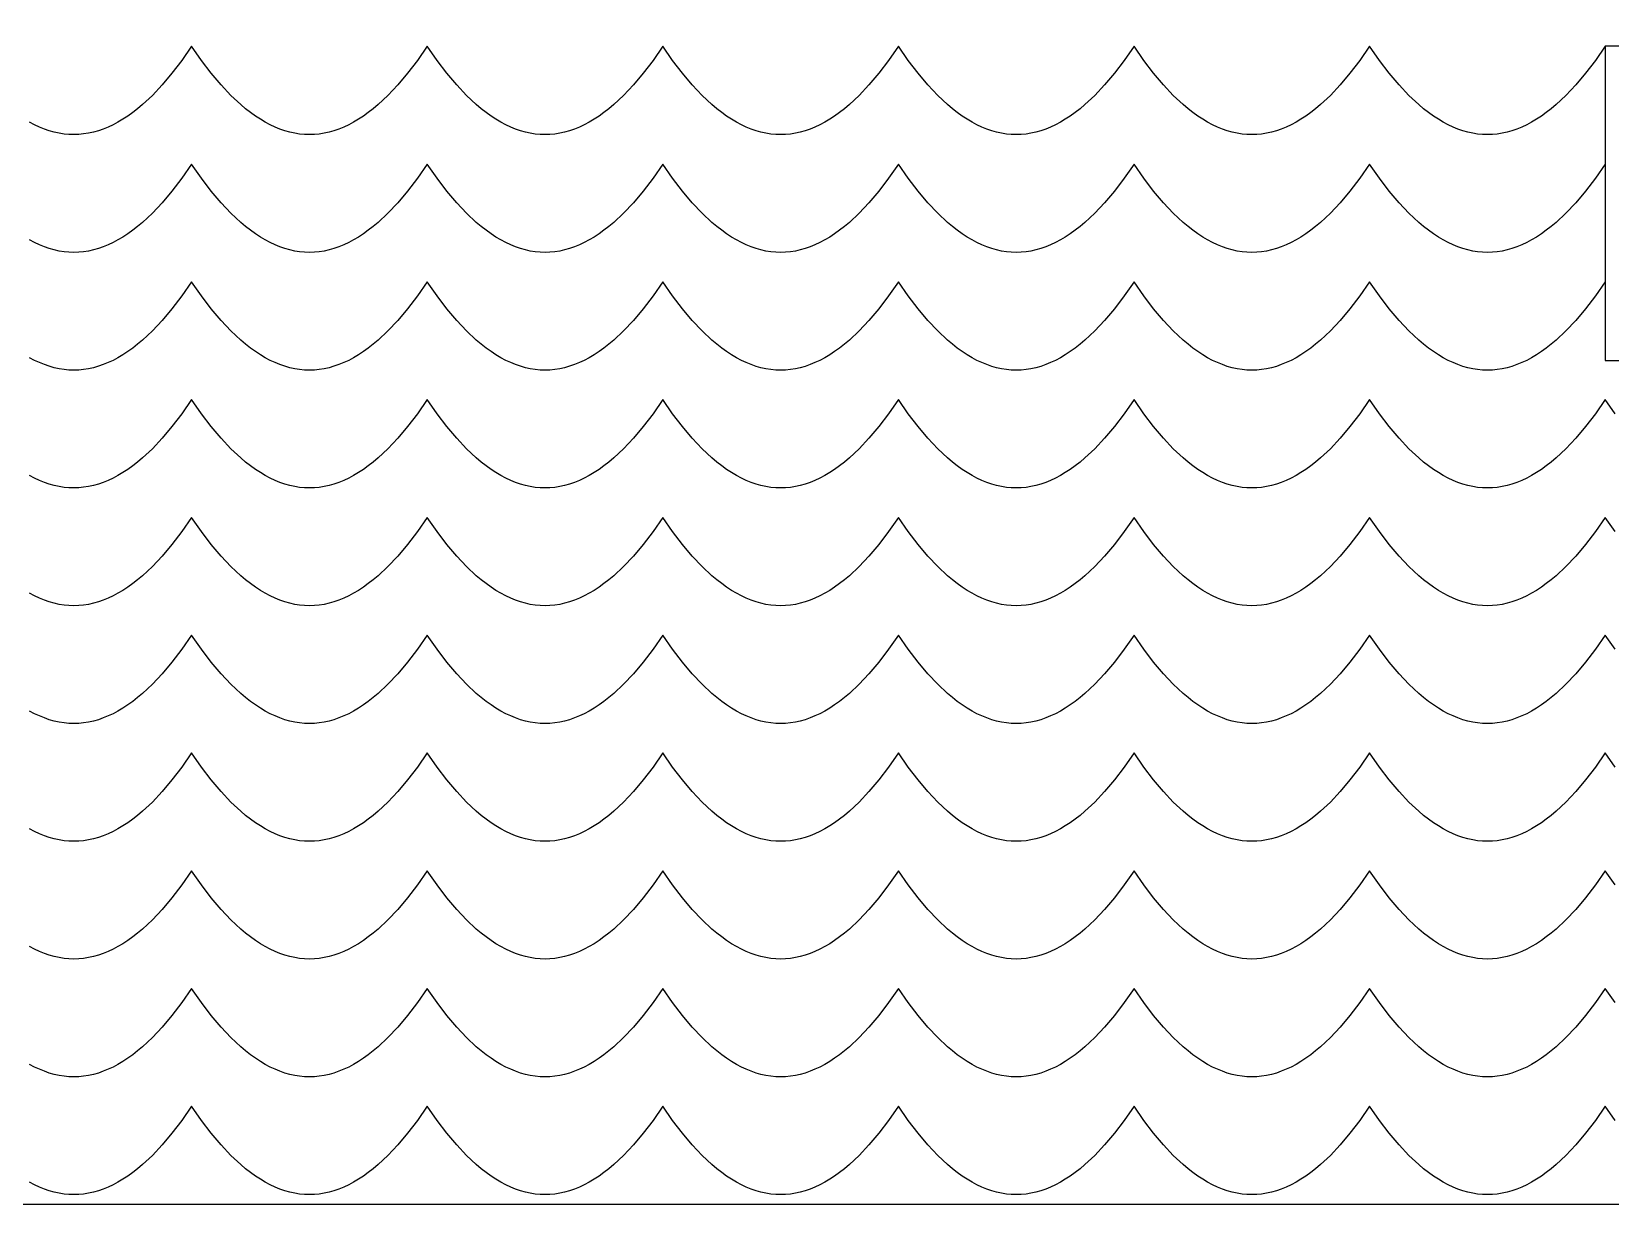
# Model space of a CAD drawing. Extents: x -831 to 1547, y -1426 to -385.
# Drawn here: x 184.7 to 245, y -659.6 to -614.8 of the extents above; entities that cross this region are included whole.
import ezdxf

# ---------------------------------------------------------------- set-up
doc = ezdxf.new("R2010")
doc.units = 0
doc.layers.add('CUT', color=18, linetype='CONTINUOUS')
doc.layers.add('ENGRAVE', color=1, linetype='CONTINUOUS')

msp = doc.modelspace()

# ---------------------------------------------------------------- linework, layer by layer
at = {"layer": 'CUT'}
for points in [[(1.841, -627.348), (-1.158, -627.348), (-1.158, -615.348), (1.842, -615.348), (1.841, -583.098), (253.842, -583.098), (253.842, -659.598), (1.842, -659.598)], [(244.842, -615.348), (244.842, -627.348), (247.842, -627.348), (247.842, -615.348)]]:
    msp.add_lwpolyline(points, close=True, dxfattribs=at)
at = {"layer": 'ENGRAVE'}
for points in [[(244.842, -615.348), (244.467, -615.887), (244.092, -616.379), (243.717, -616.825), (243.342, -617.223), (242.967, -617.575), (242.78, -617.733), (242.592, -617.879), (242.405, -618.014), (242.217, -618.137), (242.03, -618.248), (241.842, -618.348), (241.655, -618.436), (241.467, -618.512), (241.28, -618.577), (241.092, -618.629), (240.905, -618.67), (240.717, -618.7), (240.53, -618.717), (240.342, -618.723), (240.154, -618.717), (239.967, -618.7), (239.78, -618.67), (239.592, -618.629), (239.405, -618.577), (239.217, -618.512), (239.03, -618.436), (238.842, -618.348), (238.655, -618.248), (238.467, -618.137), (238.28, -618.014), (238.092, -617.879), (237.905, -617.733), (237.717, -617.575), (237.342, -617.223), (236.967, -616.825), (236.592, -616.379), (236.217, -615.887), (235.842, -615.348), (235.467, -615.887), (235.092, -616.379), (234.717, -616.825), (234.342, -617.223), (233.967, -617.575), (233.78, -617.733), (233.592, -617.879), (233.405, -618.014), (233.217, -618.137), (233.03, -618.248), (232.842, -618.348), (232.655, -618.436), (232.467, -618.512), (232.28, -618.577), (232.092, -618.629), (231.905, -618.67), (231.717, -618.7), (231.53, -618.717), (231.342, -618.723), (231.155, -618.717), (230.967, -618.7), (230.78, -618.67), (230.592, -618.629), (230.405, -618.577), (230.217, -618.512), (230.03, -618.436), (229.842, -618.348), (229.655, -618.248), (229.467, -618.137), (229.28, -618.014), (229.092, -617.879), (228.905, -617.733), (228.717, -617.575), (228.342, -617.223), (227.967, -616.825), (227.592, -616.379), (227.217, -615.887), (226.842, -615.348), (226.467, -615.887), (226.092, -616.379), (225.717, -616.825), (225.342, -617.223), (224.967, -617.575), (224.78, -617.733), (224.592, -617.879), (224.405, -618.014), (224.217, -618.137), (224.03, -618.248), (223.842, -618.348), (223.655, -618.436), (223.467, -618.512), (223.28, -618.577), (223.092, -618.629), (222.905, -618.67), (222.717, -618.7), (222.53, -618.717), (222.342, -618.723), (222.155, -618.717), (221.967, -618.7), (221.78, -618.67), (221.592, -618.629), (221.405, -618.577), (221.217, -618.512), (221.03, -618.436), (220.842, -618.348), (220.655, -618.248), (220.467, -618.137), (220.28, -618.014), (220.092, -617.879), (219.905, -617.733), (219.717, -617.575), (219.342, -617.223), (218.967, -616.825), (218.592, -616.379), (218.217, -615.887), (217.842, -615.348), (217.467, -615.887), (217.092, -616.379), (216.717, -616.825), (216.342, -617.223), (215.967, -617.575), (215.78, -617.733), (215.592, -617.879), (215.405, -618.014), (215.217, -618.137), (215.03, -618.248), (214.842, -618.348), (214.655, -618.436), (214.467, -618.512), (214.28, -618.577), (214.092, -618.629), (213.905, -618.67), (213.717, -618.7), (213.53, -618.717), (213.342, -618.723), (213.155, -618.717), (212.967, -618.7), (212.78, -618.67), (212.592, -618.629), (212.405, -618.577), (212.217, -618.512), (212.03, -618.436), (211.842, -618.348), (211.655, -618.248), (211.467, -618.137), (211.28, -618.014), (211.092, -617.879), (210.905, -617.733), (210.717, -617.575), (210.342, -617.223), (209.967, -616.825), (209.592, -616.379), (209.217, -615.887), (208.842, -615.348), (208.467, -615.887), (208.092, -616.379), (207.717, -616.825), (207.342, -617.223), (206.967, -617.575), (206.78, -617.733), (206.592, -617.879), (206.405, -618.014), (206.217, -618.137), (206.03, -618.248), (205.842, -618.348), (205.655, -618.436), (205.467, -618.512), (205.28, -618.576), (205.092, -618.629), (204.905, -618.67), (204.717, -618.7), (204.53, -618.717), (204.342, -618.723), (204.155, -618.717), (203.967, -618.7), (203.78, -618.67), (203.592, -618.629), (203.405, -618.576), (203.217, -618.512), (203.03, -618.436), (202.842, -618.348), (202.655, -618.248), (202.467, -618.137), (202.28, -618.014), (202.092, -617.879), (201.905, -617.733), (201.717, -617.575), (201.342, -617.223), (200.967, -616.825), (200.592, -616.379), (200.217, -615.887), (199.842, -615.348), (199.467, -615.887), (199.092, -616.379), (198.717, -616.825), (198.342, -617.223), (197.967, -617.575), (197.78, -617.733), (197.592, -617.879), (197.405, -618.014), (197.217, -618.137), (197.03, -618.248), (196.842, -618.348), (196.655, -618.436), (196.467, -618.512), (196.28, -618.576), (196.092, -618.629), (195.905, -618.67), (195.717, -618.7), (195.53, -618.717), (195.342, -618.723), (195.155, -618.717), (194.967, -618.7), (194.78, -618.67), (194.592, -618.629), (194.405, -618.576), (194.217, -618.512), (194.03, -618.436), (193.842, -618.348), (193.655, -618.248), (193.467, -618.137), (193.28, -618.014), (193.092, -617.879), (192.905, -617.733), (192.717, -617.575), (192.342, -617.223), (191.967, -616.825), (191.592, -616.379), (191.217, -615.887), (190.842, -615.348), (190.467, -615.887), (190.092, -616.379), (189.717, -616.825), (189.342, -617.223), (188.967, -617.575), (188.779, -617.733), (188.592, -617.879), (188.404, -618.014), (188.217, -618.137), (188.029, -618.248), (187.842, -618.348), (187.654, -618.436), (187.467, -618.512), (187.279, -618.576), (187.092, -618.629), (186.904, -618.67), (186.717, -618.699), (186.529, -618.717), (186.342, -618.723), (186.154, -618.717), (185.967, -618.7), (185.779, -618.67), (185.592, -618.629), (185.404, -618.576), (185.217, -618.512), (185.029, -618.436), (184.842, -618.348), (184.654, -618.248)], [(244.842, -619.848), (244.467, -620.387), (244.092, -620.879), (243.717, -621.325), (243.342, -621.723), (242.967, -622.075), (242.78, -622.233), (242.592, -622.379), (242.405, -622.514), (242.217, -622.637), (242.03, -622.748), (241.842, -622.848), (241.655, -622.936), (241.467, -623.012), (241.28, -623.077), (241.092, -623.129), (240.905, -623.17), (240.717, -623.2), (240.53, -623.217), (240.342, -623.223), (240.154, -623.217), (239.967, -623.2), (239.78, -623.17), (239.592, -623.129), (239.405, -623.077), (239.217, -623.012), (239.03, -622.936), (238.842, -622.848), (238.655, -622.748), (238.467, -622.637), (238.28, -622.514), (238.092, -622.379), (237.905, -622.233), (237.717, -622.075), (237.342, -621.723), (236.967, -621.325), (236.592, -620.879), (236.217, -620.387), (235.842, -619.848), (235.467, -620.387), (235.092, -620.879), (234.717, -621.325), (234.342, -621.723), (233.967, -622.075), (233.78, -622.233), (233.592, -622.379), (233.405, -622.514), (233.217, -622.637), (233.03, -622.748), (232.842, -622.848), (232.655, -622.936), (232.467, -623.012), (232.28, -623.077), (232.092, -623.129), (231.905, -623.17), (231.717, -623.2), (231.53, -623.217), (231.342, -623.223), (231.155, -623.217), (230.967, -623.2), (230.78, -623.17), (230.592, -623.129), (230.405, -623.077), (230.217, -623.012), (230.03, -622.936), (229.842, -622.848), (229.655, -622.748), (229.467, -622.637), (229.28, -622.514), (229.092, -622.379), (228.905, -622.233), (228.717, -622.075), (228.342, -621.723), (227.967, -621.325), (227.592, -620.879), (227.217, -620.387), (226.842, -619.848), (226.467, -620.387), (226.092, -620.879), (225.717, -621.325), (225.342, -621.723), (224.967, -622.075), (224.78, -622.233), (224.592, -622.379), (224.405, -622.514), (224.217, -622.637), (224.03, -622.748), (223.842, -622.848), (223.655, -622.936), (223.467, -623.012), (223.28, -623.077), (223.092, -623.129), (222.905, -623.17), (222.717, -623.2), (222.53, -623.217), (222.342, -623.223), (222.155, -623.217), (221.967, -623.2), (221.78, -623.17), (221.592, -623.129), (221.405, -623.077), (221.217, -623.012), (221.03, -622.936), (220.842, -622.848), (220.655, -622.748), (220.467, -622.637), (220.28, -622.514), (220.092, -622.379), (219.905, -622.233), (219.717, -622.075), (219.342, -621.723), (218.967, -621.325), (218.592, -620.879), (218.217, -620.387), (217.842, -619.848), (217.467, -620.387), (217.092, -620.879), (216.717, -621.325), (216.342, -621.723), (215.967, -622.075), (215.78, -622.233), (215.592, -622.379), (215.405, -622.514), (215.217, -622.637), (215.03, -622.748), (214.842, -622.848), (214.655, -622.936), (214.467, -623.012), (214.28, -623.077), (214.092, -623.129), (213.905, -623.17), (213.717, -623.2), (213.53, -623.217), (213.342, -623.223), (213.155, -623.217), (212.967, -623.2), (212.78, -623.17), (212.592, -623.129), (212.405, -623.077), (212.217, -623.012), (212.03, -622.936), (211.842, -622.848), (211.655, -622.748), (211.467, -622.637), (211.28, -622.514), (211.092, -622.379), (210.905, -622.233), (210.717, -622.075), (210.342, -621.723), (209.967, -621.325), (209.592, -620.879), (209.217, -620.387), (208.842, -619.848), (208.467, -620.387), (208.092, -620.879), (207.717, -621.325), (207.342, -621.723), (206.967, -622.075), (206.78, -622.233), (206.592, -622.379), (206.405, -622.514), (206.217, -622.637), (206.03, -622.748), (205.842, -622.848), (205.655, -622.936), (205.467, -623.012), (205.28, -623.076), (205.092, -623.129), (204.905, -623.17), (204.717, -623.2), (204.53, -623.217), (204.342, -623.223), (204.155, -623.217), (203.967, -623.2), (203.78, -623.17), (203.592, -623.129), (203.405, -623.076), (203.217, -623.012), (203.03, -622.936), (202.842, -622.848), (202.655, -622.748), (202.467, -622.637), (202.28, -622.514), (202.092, -622.379), (201.905, -622.233), (201.717, -622.075), (201.342, -621.723), (200.967, -621.325), (200.592, -620.879), (200.217, -620.387), (199.842, -619.848), (199.467, -620.387), (199.092, -620.879), (198.717, -621.325), (198.342, -621.723), (197.967, -622.075), (197.78, -622.233), (197.592, -622.379), (197.405, -622.514), (197.217, -622.637), (197.03, -622.748), (196.842, -622.848), (196.655, -622.936), (196.467, -623.012), (196.28, -623.076), (196.092, -623.129), (195.905, -623.17), (195.717, -623.2), (195.53, -623.217), (195.342, -623.223), (195.155, -623.217), (194.967, -623.2), (194.78, -623.17), (194.592, -623.129), (194.405, -623.076), (194.217, -623.012), (194.03, -622.936), (193.842, -622.848), (193.655, -622.748), (193.467, -622.637), (193.28, -622.514), (193.092, -622.379), (192.905, -622.233), (192.717, -622.075), (192.342, -621.723), (191.967, -621.325), (191.592, -620.879), (191.217, -620.387), (190.842, -619.848), (190.467, -620.387), (190.092, -620.879), (189.717, -621.325), (189.342, -621.723), (188.967, -622.075), (188.779, -622.233), (188.592, -622.379), (188.404, -622.514), (188.217, -622.637), (188.029, -622.748), (187.842, -622.848), (187.654, -622.936), (187.467, -623.012), (187.279, -623.076), (187.092, -623.129), (186.904, -623.17), (186.717, -623.199), (186.529, -623.217), (186.342, -623.223), (186.154, -623.217), (185.967, -623.2), (185.779, -623.17), (185.592, -623.129), (185.404, -623.076), (185.217, -623.012), (185.029, -622.936), (184.842, -622.848), (184.654, -622.748)], [(244.842, -624.348), (244.467, -624.887), (244.092, -625.379), (243.717, -625.825), (243.342, -626.223), (242.967, -626.575), (242.78, -626.733), (242.592, -626.879), (242.405, -627.014), (242.217, -627.137), (242.03, -627.248), (241.842, -627.348), (241.655, -627.436), (241.467, -627.512), (241.28, -627.577), (241.092, -627.629), (240.905, -627.67), (240.717, -627.7), (240.53, -627.717), (240.342, -627.723), (240.154, -627.717), (239.967, -627.7), (239.78, -627.67), (239.592, -627.629), (239.405, -627.577), (239.217, -627.512), (239.03, -627.436), (238.842, -627.348), (238.655, -627.248), (238.467, -627.137), (238.28, -627.014), (238.092, -626.879), (237.905, -626.733), (237.717, -626.575), (237.342, -626.223), (236.967, -625.825), (236.592, -625.379), (236.217, -624.887), (235.842, -624.348), (235.467, -624.887), (235.092, -625.379), (234.717, -625.825), (234.342, -626.223), (233.967, -626.575), (233.78, -626.733), (233.592, -626.879), (233.405, -627.014), (233.217, -627.137), (233.03, -627.248), (232.842, -627.348), (232.655, -627.436), (232.467, -627.512), (232.28, -627.577), (232.092, -627.629), (231.905, -627.67), (231.717, -627.7), (231.53, -627.717), (231.342, -627.723), (231.155, -627.717), (230.967, -627.7), (230.78, -627.67), (230.592, -627.629), (230.405, -627.577), (230.217, -627.512), (230.03, -627.436), (229.842, -627.348), (229.655, -627.248), (229.467, -627.137), (229.28, -627.014), (229.092, -626.879), (228.905, -626.733), (228.717, -626.575), (228.342, -626.223), (227.967, -625.825), (227.592, -625.379), (227.217, -624.887), (226.842, -624.348), (226.467, -624.887), (226.092, -625.379), (225.717, -625.825), (225.342, -626.223), (224.967, -626.575), (224.78, -626.733), (224.592, -626.879), (224.405, -627.014), (224.217, -627.137), (224.03, -627.248), (223.842, -627.348), (223.655, -627.436), (223.467, -627.512), (223.28, -627.577), (223.092, -627.629), (222.905, -627.67), (222.717, -627.7), (222.53, -627.717), (222.342, -627.723), (222.155, -627.717), (221.967, -627.7), (221.78, -627.67), (221.592, -627.629), (221.405, -627.577), (221.217, -627.512), (221.03, -627.436), (220.842, -627.348), (220.655, -627.248), (220.467, -627.137), (220.28, -627.014), (220.092, -626.879), (219.905, -626.733), (219.717, -626.575), (219.342, -626.223), (218.967, -625.825), (218.592, -625.379), (218.217, -624.887), (217.842, -624.348), (217.467, -624.887), (217.092, -625.379), (216.717, -625.825), (216.342, -626.223), (215.967, -626.575), (215.78, -626.733), (215.592, -626.879), (215.405, -627.014), (215.217, -627.137), (215.03, -627.248), (214.842, -627.348), (214.655, -627.436), (214.467, -627.512), (214.28, -627.577), (214.092, -627.629), (213.905, -627.67), (213.717, -627.7), (213.53, -627.717), (213.342, -627.723), (213.155, -627.717), (212.967, -627.7), (212.78, -627.67), (212.592, -627.629), (212.405, -627.577), (212.217, -627.512), (212.03, -627.436), (211.842, -627.348), (211.655, -627.248), (211.467, -627.137), (211.28, -627.014), (211.092, -626.879), (210.905, -626.733), (210.717, -626.575), (210.342, -626.223), (209.967, -625.825), (209.592, -625.379), (209.217, -624.887), (208.842, -624.348), (208.467, -624.887), (208.092, -625.379), (207.717, -625.825), (207.342, -626.223), (206.967, -626.575), (206.78, -626.733), (206.592, -626.879), (206.405, -627.014), (206.217, -627.137), (206.03, -627.248), (205.842, -627.348), (205.655, -627.436), (205.467, -627.512), (205.28, -627.576), (205.092, -627.629), (204.905, -627.67), (204.717, -627.7), (204.53, -627.717), (204.342, -627.723), (204.155, -627.717), (203.967, -627.7), (203.78, -627.67), (203.592, -627.629), (203.405, -627.576), (203.217, -627.512), (203.03, -627.436), (202.842, -627.348), (202.655, -627.248), (202.467, -627.137), (202.28, -627.014), (202.092, -626.879), (201.905, -626.733), (201.717, -626.575), (201.342, -626.223), (200.967, -625.825), (200.592, -625.379), (200.217, -624.887), (199.842, -624.348), (199.467, -624.887), (199.092, -625.379), (198.717, -625.825), (198.342, -626.223), (197.967, -626.575), (197.78, -626.733), (197.592, -626.879), (197.405, -627.014), (197.217, -627.137), (197.03, -627.248), (196.842, -627.348), (196.655, -627.436), (196.467, -627.512), (196.28, -627.576), (196.092, -627.629), (195.905, -627.67), (195.717, -627.7), (195.53, -627.717), (195.342, -627.723), (195.155, -627.717), (194.967, -627.7), (194.78, -627.67), (194.592, -627.629), (194.405, -627.576), (194.217, -627.512), (194.03, -627.436), (193.842, -627.348), (193.655, -627.248), (193.467, -627.137), (193.28, -627.014), (193.092, -626.879), (192.905, -626.733), (192.717, -626.575), (192.342, -626.223), (191.967, -625.825), (191.592, -625.379), (191.217, -624.887), (190.842, -624.348), (190.467, -624.887), (190.092, -625.379), (189.717, -625.825), (189.342, -626.223), (188.967, -626.575), (188.779, -626.733), (188.592, -626.879), (188.404, -627.014), (188.217, -627.137), (188.029, -627.248), (187.842, -627.348), (187.654, -627.436), (187.467, -627.512), (187.279, -627.576), (187.092, -627.629), (186.904, -627.67), (186.717, -627.699), (186.529, -627.717), (186.342, -627.723), (186.154, -627.717), (185.967, -627.7), (185.779, -627.67), (185.592, -627.629), (185.404, -627.576), (185.217, -627.512), (185.029, -627.436), (184.842, -627.348), (184.654, -627.248)], [(245.217, -629.387), (244.842, -628.848), (244.467, -629.387), (244.092, -629.879), (243.717, -630.325), (243.342, -630.723), (242.967, -631.075), (242.78, -631.233), (242.592, -631.379), (242.405, -631.514), (242.217, -631.637), (242.03, -631.748), (241.842, -631.848), (241.655, -631.936), (241.467, -632.012), (241.28, -632.077), (241.092, -632.129), (240.905, -632.17), (240.717, -632.2), (240.53, -632.217), (240.342, -632.223), (240.154, -632.217), (239.967, -632.2), (239.78, -632.17), (239.592, -632.129), (239.405, -632.077), (239.217, -632.012), (239.03, -631.936), (238.842, -631.848), (238.655, -631.748), (238.467, -631.637), (238.28, -631.514), (238.092, -631.379), (237.905, -631.233), (237.717, -631.075), (237.342, -630.723), (236.967, -630.325), (236.592, -629.879), (236.217, -629.387), (235.842, -628.848), (235.467, -629.387), (235.092, -629.879), (234.717, -630.325), (234.342, -630.723), (233.967, -631.075), (233.78, -631.233), (233.592, -631.379), (233.405, -631.514), (233.217, -631.637), (233.03, -631.748), (232.842, -631.848), (232.655, -631.936), (232.467, -632.012), (232.28, -632.077), (232.092, -632.129), (231.905, -632.17), (231.717, -632.2), (231.53, -632.217), (231.342, -632.223), (231.155, -632.217), (230.967, -632.2), (230.78, -632.17), (230.592, -632.129), (230.405, -632.077), (230.217, -632.012), (230.03, -631.936), (229.842, -631.848), (229.655, -631.748), (229.467, -631.637), (229.28, -631.514), (229.092, -631.379), (228.905, -631.233), (228.717, -631.075), (228.342, -630.723), (227.967, -630.325), (227.592, -629.879), (227.217, -629.387), (226.842, -628.848), (226.467, -629.387), (226.092, -629.879), (225.717, -630.325), (225.342, -630.723), (224.967, -631.075), (224.78, -631.233), (224.592, -631.379), (224.405, -631.514), (224.217, -631.637), (224.03, -631.748), (223.842, -631.848), (223.655, -631.936), (223.467, -632.012), (223.28, -632.077), (223.092, -632.129), (222.905, -632.17), (222.717, -632.2), (222.53, -632.217), (222.342, -632.223), (222.155, -632.217), (221.967, -632.2), (221.78, -632.17), (221.592, -632.129), (221.405, -632.077), (221.217, -632.012), (221.03, -631.936), (220.842, -631.848), (220.655, -631.748), (220.467, -631.637), (220.28, -631.514), (220.092, -631.379), (219.905, -631.233), (219.717, -631.075), (219.342, -630.723), (218.967, -630.325), (218.592, -629.879), (218.217, -629.387), (217.842, -628.848), (217.467, -629.387), (217.092, -629.879), (216.717, -630.325), (216.342, -630.723), (215.967, -631.075), (215.78, -631.233), (215.592, -631.379), (215.405, -631.514), (215.217, -631.637), (215.03, -631.748), (214.842, -631.848), (214.655, -631.936), (214.467, -632.012), (214.28, -632.077), (214.092, -632.129), (213.905, -632.17), (213.717, -632.2), (213.53, -632.217), (213.342, -632.223), (213.155, -632.217), (212.967, -632.2), (212.78, -632.17), (212.592, -632.129), (212.405, -632.077), (212.217, -632.012), (212.03, -631.936), (211.842, -631.848), (211.655, -631.748), (211.467, -631.637), (211.28, -631.514), (211.092, -631.379), (210.905, -631.233), (210.717, -631.075), (210.342, -630.723), (209.967, -630.325), (209.592, -629.879), (209.217, -629.387), (208.842, -628.848), (208.467, -629.387), (208.092, -629.879), (207.717, -630.325), (207.342, -630.723), (206.967, -631.075), (206.78, -631.233), (206.592, -631.379), (206.405, -631.514), (206.217, -631.637), (206.03, -631.748), (205.842, -631.848), (205.655, -631.936), (205.467, -632.012), (205.28, -632.076), (205.092, -632.129), (204.905, -632.17), (204.717, -632.2), (204.53, -632.217), (204.342, -632.223), (204.155, -632.217), (203.967, -632.2), (203.78, -632.17), (203.592, -632.129), (203.405, -632.076), (203.217, -632.012), (203.03, -631.936), (202.842, -631.848), (202.655, -631.748), (202.467, -631.637), (202.28, -631.514), (202.092, -631.379), (201.905, -631.233), (201.717, -631.075), (201.342, -630.723), (200.967, -630.325), (200.592, -629.879), (200.217, -629.387), (199.842, -628.848), (199.467, -629.387), (199.092, -629.879), (198.717, -630.325), (198.342, -630.723), (197.967, -631.075), (197.78, -631.233), (197.592, -631.379), (197.405, -631.514), (197.217, -631.637), (197.03, -631.748), (196.842, -631.848), (196.655, -631.936), (196.467, -632.012), (196.28, -632.076), (196.092, -632.129), (195.905, -632.17), (195.717, -632.2), (195.53, -632.217), (195.342, -632.223), (195.155, -632.217), (194.967, -632.2), (194.78, -632.17), (194.592, -632.129), (194.405, -632.076), (194.217, -632.012), (194.03, -631.936), (193.842, -631.848), (193.655, -631.748), (193.467, -631.637), (193.28, -631.514), (193.092, -631.379), (192.905, -631.233), (192.717, -631.075), (192.342, -630.723), (191.967, -630.325), (191.592, -629.879), (191.217, -629.387), (190.842, -628.848), (190.467, -629.387), (190.092, -629.879), (189.717, -630.325), (189.342, -630.723), (188.967, -631.075), (188.779, -631.233), (188.592, -631.379), (188.404, -631.514), (188.217, -631.637), (188.029, -631.748), (187.842, -631.848), (187.654, -631.936), (187.467, -632.012), (187.279, -632.076), (187.092, -632.129), (186.904, -632.17), (186.717, -632.199), (186.529, -632.217), (186.342, -632.223), (186.154, -632.217), (185.967, -632.2), (185.779, -632.17), (185.592, -632.129), (185.404, -632.076), (185.217, -632.012), (185.029, -631.936), (184.842, -631.848), (184.654, -631.748)], [(245.217, -633.887), (244.842, -633.348), (244.467, -633.887), (244.092, -634.379), (243.717, -634.825), (243.342, -635.223), (242.967, -635.575), (242.78, -635.733), (242.592, -635.879), (242.405, -636.014), (242.217, -636.137), (242.03, -636.248), (241.842, -636.348), (241.655, -636.436), (241.467, -636.512), (241.28, -636.577), (241.092, -636.629), (240.905, -636.67), (240.717, -636.7), (240.53, -636.717), (240.342, -636.723), (240.154, -636.717), (239.967, -636.7), (239.78, -636.67), (239.592, -636.629), (239.405, -636.577), (239.217, -636.512), (239.03, -636.436), (238.842, -636.348), (238.655, -636.248), (238.467, -636.137), (238.28, -636.014), (238.092, -635.879), (237.905, -635.733), (237.717, -635.575), (237.342, -635.223), (236.967, -634.825), (236.592, -634.379), (236.217, -633.887), (235.842, -633.348), (235.467, -633.887), (235.092, -634.379), (234.717, -634.825), (234.342, -635.223), (233.967, -635.575), (233.78, -635.733), (233.592, -635.879), (233.405, -636.014), (233.217, -636.137), (233.03, -636.248), (232.842, -636.348), (232.655, -636.436), (232.467, -636.512), (232.28, -636.577), (232.092, -636.629), (231.905, -636.67), (231.717, -636.7), (231.53, -636.717), (231.342, -636.723), (231.155, -636.717), (230.967, -636.7), (230.78, -636.67), (230.592, -636.629), (230.405, -636.577), (230.217, -636.512), (230.03, -636.436), (229.842, -636.348), (229.655, -636.248), (229.467, -636.137), (229.28, -636.014), (229.092, -635.879), (228.905, -635.733), (228.717, -635.575), (228.342, -635.223), (227.967, -634.825), (227.592, -634.379), (227.217, -633.887), (226.842, -633.348), (226.467, -633.887), (226.092, -634.379), (225.717, -634.825), (225.342, -635.223), (224.967, -635.575), (224.78, -635.733), (224.592, -635.879), (224.405, -636.014), (224.217, -636.137), (224.03, -636.248), (223.842, -636.348), (223.655, -636.436), (223.467, -636.512), (223.28, -636.577), (223.092, -636.629), (222.905, -636.67), (222.717, -636.7), (222.53, -636.717), (222.342, -636.723), (222.155, -636.717), (221.967, -636.7), (221.78, -636.67), (221.592, -636.629), (221.405, -636.577), (221.217, -636.512), (221.03, -636.436), (220.842, -636.348), (220.655, -636.248), (220.467, -636.137), (220.28, -636.014), (220.092, -635.879), (219.905, -635.733), (219.717, -635.575), (219.342, -635.223), (218.967, -634.825), (218.592, -634.379), (218.217, -633.887), (217.842, -633.348), (217.467, -633.887), (217.092, -634.379), (216.717, -634.825), (216.342, -635.223), (215.967, -635.575), (215.78, -635.733), (215.592, -635.879), (215.405, -636.014), (215.217, -636.137), (215.03, -636.248), (214.842, -636.348), (214.655, -636.436), (214.467, -636.512), (214.28, -636.577), (214.092, -636.629), (213.905, -636.67), (213.717, -636.7), (213.53, -636.717), (213.342, -636.723), (213.155, -636.717), (212.967, -636.7), (212.78, -636.67), (212.592, -636.629), (212.405, -636.577), (212.217, -636.512), (212.03, -636.436), (211.842, -636.348), (211.655, -636.248), (211.467, -636.137), (211.28, -636.014), (211.092, -635.879), (210.905, -635.733), (210.717, -635.575), (210.342, -635.223), (209.967, -634.825), (209.592, -634.379), (209.217, -633.887), (208.842, -633.348), (208.467, -633.887), (208.092, -634.379), (207.717, -634.825), (207.342, -635.223), (206.967, -635.575), (206.78, -635.733), (206.592, -635.879), (206.405, -636.014), (206.217, -636.137), (206.03, -636.248), (205.842, -636.348), (205.655, -636.436), (205.467, -636.512), (205.28, -636.576), (205.092, -636.629), (204.905, -636.67), (204.717, -636.7), (204.53, -636.717), (204.342, -636.723), (204.155, -636.717), (203.967, -636.7), (203.78, -636.67), (203.592, -636.629), (203.405, -636.576), (203.217, -636.512), (203.03, -636.436), (202.842, -636.348), (202.655, -636.248), (202.467, -636.137), (202.28, -636.014), (202.092, -635.879), (201.905, -635.733), (201.717, -635.575), (201.342, -635.223), (200.967, -634.825), (200.592, -634.379), (200.217, -633.887), (199.842, -633.348), (199.467, -633.887), (199.092, -634.379), (198.717, -634.825), (198.342, -635.223), (197.967, -635.575), (197.78, -635.733), (197.592, -635.879), (197.405, -636.014), (197.217, -636.137), (197.03, -636.248), (196.842, -636.348), (196.655, -636.436), (196.467, -636.512), (196.28, -636.576), (196.092, -636.629), (195.905, -636.67), (195.717, -636.7), (195.53, -636.717), (195.342, -636.723), (195.155, -636.717), (194.967, -636.7), (194.78, -636.67), (194.592, -636.629), (194.405, -636.576), (194.217, -636.512), (194.03, -636.436), (193.842, -636.348), (193.655, -636.248), (193.467, -636.137), (193.28, -636.014), (193.092, -635.879), (192.905, -635.733), (192.717, -635.575), (192.342, -635.223), (191.967, -634.825), (191.592, -634.379), (191.217, -633.887), (190.842, -633.348), (190.467, -633.887), (190.092, -634.379), (189.717, -634.825), (189.342, -635.223), (188.967, -635.575), (188.779, -635.733), (188.592, -635.879), (188.404, -636.014), (188.217, -636.137), (188.029, -636.248), (187.842, -636.348), (187.654, -636.436), (187.467, -636.512), (187.279, -636.576), (187.092, -636.629), (186.904, -636.67), (186.717, -636.699), (186.529, -636.717), (186.342, -636.723), (186.154, -636.717), (185.967, -636.7), (185.779, -636.67), (185.592, -636.629), (185.404, -636.576), (185.217, -636.512), (185.029, -636.436), (184.842, -636.348), (184.654, -636.248)], [(245.217, -638.387), (244.842, -637.848), (244.467, -638.387), (244.092, -638.879), (243.717, -639.325), (243.342, -639.723), (242.967, -640.075), (242.78, -640.233), (242.592, -640.379), (242.405, -640.514), (242.217, -640.637), (242.03, -640.749), (241.842, -640.848), (241.655, -640.936), (241.467, -641.012), (241.28, -641.077), (241.092, -641.129), (240.905, -641.17), (240.717, -641.2), (240.53, -641.217), (240.342, -641.223), (240.154, -641.217), (239.967, -641.2), (239.78, -641.17), (239.592, -641.129), (239.405, -641.077), (239.217, -641.012), (239.03, -640.936), (238.842, -640.848), (238.655, -640.749), (238.467, -640.637), (238.28, -640.514), (238.092, -640.379), (237.905, -640.233), (237.717, -640.075), (237.342, -639.723), (236.967, -639.325), (236.592, -638.879), (236.217, -638.387), (235.842, -637.848), (235.467, -638.387), (235.092, -638.879), (234.717, -639.325), (234.342, -639.723), (233.967, -640.075), (233.78, -640.233), (233.592, -640.379), (233.405, -640.514), (233.217, -640.637), (233.03, -640.749), (232.842, -640.848), (232.655, -640.936), (232.467, -641.012), (232.28, -641.077), (232.092, -641.129), (231.905, -641.17), (231.717, -641.2), (231.53, -641.217), (231.342, -641.223), (231.155, -641.217), (230.967, -641.2), (230.78, -641.17), (230.592, -641.129), (230.405, -641.077), (230.217, -641.012), (230.03, -640.936), (229.842, -640.848), (229.655, -640.749), (229.467, -640.637), (229.28, -640.514), (229.092, -640.379), (228.905, -640.233), (228.717, -640.075), (228.342, -639.723), (227.967, -639.325), (227.592, -638.879), (227.217, -638.387), (226.842, -637.848), (226.467, -638.387), (226.092, -638.879), (225.717, -639.325), (225.342, -639.723), (224.967, -640.075), (224.78, -640.233), (224.592, -640.379), (224.405, -640.514), (224.217, -640.637), (224.03, -640.749), (223.842, -640.848), (223.655, -640.936), (223.467, -641.012), (223.28, -641.077), (223.092, -641.129), (222.905, -641.17), (222.717, -641.2), (222.53, -641.217), (222.342, -641.223), (222.155, -641.217), (221.967, -641.2), (221.78, -641.17), (221.592, -641.129), (221.405, -641.077), (221.217, -641.012), (221.03, -640.936), (220.842, -640.848), (220.655, -640.749), (220.467, -640.637), (220.28, -640.514), (220.092, -640.379), (219.905, -640.233), (219.717, -640.075), (219.342, -639.723), (218.967, -639.325), (218.592, -638.879), (218.217, -638.387), (217.842, -637.848), (217.467, -638.387), (217.092, -638.879), (216.717, -639.325), (216.342, -639.723), (215.967, -640.075), (215.78, -640.233), (215.592, -640.379), (215.405, -640.514), (215.217, -640.637), (215.03, -640.748), (214.842, -640.848), (214.655, -640.936), (214.467, -641.012), (214.28, -641.077), (214.092, -641.129), (213.905, -641.17), (213.717, -641.2), (213.53, -641.217), (213.342, -641.223), (213.155, -641.217), (212.967, -641.2), (212.78, -641.17), (212.592, -641.129), (212.405, -641.077), (212.217, -641.012), (212.03, -640.936), (211.842, -640.848), (211.655, -640.748), (211.467, -640.637), (211.28, -640.514), (211.092, -640.379), (210.905, -640.233), (210.717, -640.075), (210.342, -639.723), (209.967, -639.325), (209.592, -638.879), (209.217, -638.387), (208.842, -637.848), (208.467, -638.387), (208.092, -638.879), (207.717, -639.325), (207.342, -639.723), (206.967, -640.075), (206.78, -640.233), (206.592, -640.379), (206.405, -640.514), (206.217, -640.637), (206.03, -640.748), (205.842, -640.848), (205.655, -640.936), (205.467, -641.012), (205.28, -641.077), (205.092, -641.129), (204.905, -641.17), (204.717, -641.2), (204.53, -641.217), (204.342, -641.223), (204.155, -641.217), (203.967, -641.2), (203.78, -641.17), (203.592, -641.129), (203.405, -641.077), (203.217, -641.012), (203.03, -640.936), (202.842, -640.848), (202.655, -640.748), (202.467, -640.637), (202.28, -640.514), (202.092, -640.379), (201.905, -640.233), (201.717, -640.075), (201.342, -639.723), (200.967, -639.325), (200.592, -638.879), (200.217, -638.387), (199.842, -637.848), (199.467, -638.387), (199.092, -638.879), (198.717, -639.325), (198.342, -639.723), (197.967, -640.075), (197.78, -640.233), (197.592, -640.379), (197.405, -640.514), (197.217, -640.637), (197.03, -640.748), (196.842, -640.848), (196.655, -640.936), (196.467, -641.012), (196.28, -641.077), (196.092, -641.129), (195.905, -641.17), (195.717, -641.2), (195.53, -641.217), (195.342, -641.223), (195.155, -641.217), (194.967, -641.2), (194.78, -641.17), (194.592, -641.129), (194.405, -641.077), (194.217, -641.012), (194.03, -640.936), (193.842, -640.848), (193.655, -640.748), (193.467, -640.637), (193.28, -640.514), (193.092, -640.379), (192.905, -640.233), (192.717, -640.075), (192.342, -639.723), (191.967, -639.325), (191.592, -638.879), (191.217, -638.387), (190.842, -637.848), (190.467, -638.387), (190.092, -638.879), (189.717, -639.325), (189.342, -639.723), (188.967, -640.075), (188.779, -640.233), (188.592, -640.379), (188.404, -640.514), (188.217, -640.637), (188.029, -640.748), (187.842, -640.848), (187.654, -640.936), (187.467, -641.012), (187.279, -641.077), (187.092, -641.129), (186.904, -641.17), (186.717, -641.2), (186.529, -641.217), (186.342, -641.223), (186.154, -641.217), (185.967, -641.2), (185.779, -641.17), (185.592, -641.129), (185.404, -641.077), (185.217, -641.012), (185.029, -640.936), (184.842, -640.848), (184.654, -640.748)], [(245.217, -642.887), (244.842, -642.348), (244.467, -642.887), (244.092, -643.379), (243.717, -643.825), (243.342, -644.223), (242.967, -644.575), (242.78, -644.733), (242.592, -644.879), (242.405, -645.014), (242.217, -645.137), (242.03, -645.249), (241.842, -645.348), (241.655, -645.436), (241.467, -645.512), (241.28, -645.577), (241.092, -645.629), (240.905, -645.67), (240.717, -645.7), (240.53, -645.717), (240.342, -645.723), (240.154, -645.717), (239.967, -645.7), (239.78, -645.67), (239.592, -645.629), (239.405, -645.577), (239.217, -645.512), (239.03, -645.436), (238.842, -645.348), (238.655, -645.249), (238.467, -645.137), (238.28, -645.014), (238.092, -644.879), (237.905, -644.733), (237.717, -644.575), (237.342, -644.223), (236.967, -643.825), (236.592, -643.379), (236.217, -642.887), (235.842, -642.348), (235.467, -642.887), (235.092, -643.379), (234.717, -643.825), (234.342, -644.223), (233.967, -644.575), (233.78, -644.733), (233.592, -644.879), (233.405, -645.014), (233.217, -645.137), (233.03, -645.249), (232.842, -645.348), (232.655, -645.436), (232.467, -645.512), (232.28, -645.577), (232.092, -645.629), (231.905, -645.67), (231.717, -645.7), (231.53, -645.717), (231.342, -645.723), (231.155, -645.717), (230.967, -645.7), (230.78, -645.67), (230.592, -645.629), (230.405, -645.577), (230.217, -645.512), (230.03, -645.436), (229.842, -645.348), (229.655, -645.249), (229.467, -645.137), (229.28, -645.014), (229.092, -644.879), (228.905, -644.733), (228.717, -644.575), (228.342, -644.223), (227.967, -643.825), (227.592, -643.379), (227.217, -642.887), (226.842, -642.348), (226.467, -642.887), (226.092, -643.379), (225.717, -643.825), (225.342, -644.223), (224.967, -644.575), (224.78, -644.733), (224.592, -644.879), (224.405, -645.014), (224.217, -645.137), (224.03, -645.249), (223.842, -645.348), (223.655, -645.436), (223.467, -645.512), (223.28, -645.577), (223.092, -645.629), (222.905, -645.67), (222.717, -645.7), (222.53, -645.717), (222.342, -645.723), (222.155, -645.717), (221.967, -645.7), (221.78, -645.67), (221.592, -645.629), (221.405, -645.577), (221.217, -645.512), (221.03, -645.436), (220.842, -645.348), (220.655, -645.249), (220.467, -645.137), (220.28, -645.014), (220.092, -644.879), (219.905, -644.733), (219.717, -644.575), (219.342, -644.223), (218.967, -643.825), (218.592, -643.379), (218.217, -642.887), (217.842, -642.348), (217.467, -642.887), (217.092, -643.379), (216.717, -643.825), (216.342, -644.223), (215.967, -644.575), (215.78, -644.733), (215.592, -644.879), (215.405, -645.014), (215.217, -645.137), (215.03, -645.248), (214.842, -645.348), (214.655, -645.436), (214.467, -645.512), (214.28, -645.577), (214.092, -645.629), (213.905, -645.67), (213.717, -645.7), (213.53, -645.717), (213.342, -645.723), (213.155, -645.717), (212.967, -645.7), (212.78, -645.67), (212.592, -645.629), (212.405, -645.577), (212.217, -645.512), (212.03, -645.436), (211.842, -645.348), (211.655, -645.248), (211.467, -645.137), (211.28, -645.014), (211.092, -644.879), (210.905, -644.733), (210.717, -644.575), (210.342, -644.223), (209.967, -643.825), (209.592, -643.379), (209.217, -642.887), (208.842, -642.348), (208.467, -642.887), (208.092, -643.379), (207.717, -643.825), (207.342, -644.223), (206.967, -644.575), (206.78, -644.733), (206.592, -644.879), (206.405, -645.014), (206.217, -645.137), (206.03, -645.248), (205.842, -645.348), (205.655, -645.436), (205.467, -645.512), (205.28, -645.577), (205.092, -645.629), (204.905, -645.67), (204.717, -645.7), (204.53, -645.717), (204.342, -645.723), (204.155, -645.717), (203.967, -645.7), (203.78, -645.67), (203.592, -645.629), (203.405, -645.577), (203.217, -645.512), (203.03, -645.436), (202.842, -645.348), (202.655, -645.248), (202.467, -645.137), (202.28, -645.014), (202.092, -644.879), (201.905, -644.733), (201.717, -644.575), (201.342, -644.223), (200.967, -643.825), (200.592, -643.379), (200.217, -642.887), (199.842, -642.348), (199.467, -642.887), (199.092, -643.379), (198.717, -643.825), (198.342, -644.223), (197.967, -644.575), (197.78, -644.733), (197.592, -644.879), (197.405, -645.014), (197.217, -645.137), (197.03, -645.248), (196.842, -645.348), (196.655, -645.436), (196.467, -645.512), (196.28, -645.577), (196.092, -645.629), (195.905, -645.67), (195.717, -645.7), (195.53, -645.717), (195.342, -645.723), (195.155, -645.717), (194.967, -645.7), (194.78, -645.67), (194.592, -645.629), (194.405, -645.577), (194.217, -645.512), (194.03, -645.436), (193.842, -645.348), (193.655, -645.248), (193.467, -645.137), (193.28, -645.014), (193.092, -644.879), (192.905, -644.733), (192.717, -644.575), (192.342, -644.223), (191.967, -643.825), (191.592, -643.379), (191.217, -642.887), (190.842, -642.348), (190.467, -642.887), (190.092, -643.379), (189.717, -643.825), (189.342, -644.223), (188.967, -644.575), (188.779, -644.733), (188.592, -644.879), (188.404, -645.014), (188.217, -645.137), (188.029, -645.248), (187.842, -645.348), (187.654, -645.436), (187.467, -645.512), (187.279, -645.577), (187.092, -645.629), (186.904, -645.67), (186.717, -645.7), (186.529, -645.717), (186.342, -645.723), (186.154, -645.717), (185.967, -645.7), (185.779, -645.67), (185.592, -645.629), (185.404, -645.577), (185.217, -645.512), (185.029, -645.436), (184.842, -645.348), (184.654, -645.248)], [(245.217, -647.387), (244.842, -646.848), (244.467, -647.387), (244.092, -647.879), (243.717, -648.325), (243.342, -648.723), (242.967, -649.075), (242.78, -649.233), (242.592, -649.379), (242.405, -649.514), (242.217, -649.637), (242.03, -649.749), (241.842, -649.848), (241.655, -649.936), (241.467, -650.012), (241.28, -650.077), (241.092, -650.129), (240.905, -650.17), (240.717, -650.2), (240.53, -650.217), (240.342, -650.223), (240.154, -650.217), (239.967, -650.2), (239.78, -650.17), (239.592, -650.129), (239.405, -650.077), (239.217, -650.012), (239.03, -649.936), (238.842, -649.848), (238.655, -649.749), (238.467, -649.637), (238.28, -649.514), (238.092, -649.379), (237.905, -649.233), (237.717, -649.075), (237.342, -648.723), (236.967, -648.325), (236.592, -647.879), (236.217, -647.387), (235.842, -646.848), (235.467, -647.387), (235.092, -647.879), (234.717, -648.325), (234.342, -648.723), (233.967, -649.075), (233.78, -649.233), (233.592, -649.379), (233.405, -649.514), (233.217, -649.637), (233.03, -649.749), (232.842, -649.848), (232.655, -649.936), (232.467, -650.012), (232.28, -650.077), (232.092, -650.129), (231.905, -650.17), (231.717, -650.2), (231.53, -650.217), (231.342, -650.223), (231.155, -650.217), (230.967, -650.2), (230.78, -650.17), (230.592, -650.129), (230.405, -650.077), (230.217, -650.012), (230.03, -649.936), (229.842, -649.848), (229.655, -649.749), (229.467, -649.637), (229.28, -649.514), (229.092, -649.379), (228.905, -649.233), (228.717, -649.075), (228.342, -648.723), (227.967, -648.325), (227.592, -647.879), (227.217, -647.387), (226.842, -646.848), (226.467, -647.387), (226.092, -647.879), (225.717, -648.325), (225.342, -648.723), (224.967, -649.075), (224.78, -649.233), (224.592, -649.379), (224.405, -649.514), (224.217, -649.637), (224.03, -649.749), (223.842, -649.848), (223.655, -649.936), (223.467, -650.012), (223.28, -650.077), (223.092, -650.129), (222.905, -650.17), (222.717, -650.2), (222.53, -650.217), (222.342, -650.223), (222.155, -650.217), (221.967, -650.2), (221.78, -650.17), (221.592, -650.129), (221.405, -650.077), (221.217, -650.012), (221.03, -649.936), (220.842, -649.848), (220.655, -649.748), (220.467, -649.637), (220.28, -649.514), (220.092, -649.379), (219.905, -649.233), (219.717, -649.075), (219.342, -648.723), (218.967, -648.325), (218.592, -647.879), (218.217, -647.387), (217.842, -646.848), (217.467, -647.387), (217.092, -647.879), (216.717, -648.325), (216.342, -648.723), (215.967, -649.075), (215.78, -649.233), (215.592, -649.379), (215.405, -649.514), (215.217, -649.637), (215.03, -649.748), (214.842, -649.848), (214.655, -649.936), (214.467, -650.012), (214.28, -650.077), (214.092, -650.129), (213.905, -650.17), (213.717, -650.2), (213.53, -650.217), (213.342, -650.223), (213.155, -650.217), (212.967, -650.2), (212.78, -650.17), (212.592, -650.129), (212.405, -650.077), (212.217, -650.012), (212.03, -649.936), (211.842, -649.848), (211.655, -649.748), (211.467, -649.637), (211.28, -649.514), (211.092, -649.379), (210.905, -649.233), (210.717, -649.075), (210.342, -648.723), (209.967, -648.325), (209.592, -647.879), (209.217, -647.387), (208.842, -646.848), (208.467, -647.387), (208.092, -647.879), (207.717, -648.325), (207.342, -648.723), (206.967, -649.075), (206.78, -649.233), (206.592, -649.379), (206.405, -649.514), (206.217, -649.637), (206.03, -649.748), (205.842, -649.848), (205.655, -649.936), (205.467, -650.012), (205.28, -650.077), (205.092, -650.129), (204.905, -650.17), (204.717, -650.2), (204.53, -650.217), (204.342, -650.223), (204.155, -650.217), (203.967, -650.2), (203.78, -650.17), (203.592, -650.129), (203.405, -650.077), (203.217, -650.012), (203.03, -649.936), (202.842, -649.848), (202.655, -649.748), (202.467, -649.637), (202.28, -649.514), (202.092, -649.379), (201.905, -649.233), (201.717, -649.075), (201.342, -648.723), (200.967, -648.325), (200.592, -647.879), (200.217, -647.387), (199.842, -646.848), (199.467, -647.387), (199.092, -647.879), (198.717, -648.325), (198.342, -648.723), (197.967, -649.075), (197.78, -649.233), (197.592, -649.379), (197.405, -649.514), (197.217, -649.637), (197.03, -649.748), (196.842, -649.848), (196.655, -649.936), (196.467, -650.012), (196.28, -650.077), (196.092, -650.129), (195.905, -650.17), (195.717, -650.2), (195.53, -650.217), (195.342, -650.223), (195.155, -650.217), (194.967, -650.2), (194.78, -650.17), (194.592, -650.129), (194.405, -650.077), (194.217, -650.012), (194.03, -649.936), (193.842, -649.848), (193.655, -649.748), (193.467, -649.637), (193.28, -649.514), (193.092, -649.379), (192.905, -649.233), (192.717, -649.075), (192.342, -648.723), (191.967, -648.325), (191.592, -647.879), (191.217, -647.387), (190.842, -646.848), (190.467, -647.387), (190.092, -647.879), (189.717, -648.325), (189.342, -648.723), (188.967, -649.075), (188.779, -649.233), (188.592, -649.379), (188.404, -649.514), (188.217, -649.637), (188.029, -649.748), (187.842, -649.848), (187.654, -649.936), (187.467, -650.012), (187.279, -650.077), (187.092, -650.129), (186.904, -650.17), (186.717, -650.2), (186.529, -650.217), (186.342, -650.223), (186.154, -650.217), (185.967, -650.2), (185.779, -650.17), (185.592, -650.129), (185.404, -650.077), (185.217, -650.012), (185.029, -649.936), (184.842, -649.848), (184.654, -649.748)], [(245.217, -651.887), (244.842, -651.348), (244.467, -651.887), (244.092, -652.379), (243.717, -652.825), (243.342, -653.223), (242.967, -653.575), (242.78, -653.733), (242.592, -653.879), (242.405, -654.014), (242.217, -654.137), (242.03, -654.249), (241.842, -654.348), (241.655, -654.436), (241.467, -654.512), (241.28, -654.577), (241.092, -654.629), (240.905, -654.67), (240.717, -654.7), (240.53, -654.717), (240.342, -654.723), (240.154, -654.717), (239.967, -654.7), (239.78, -654.67), (239.592, -654.629), (239.405, -654.577), (239.217, -654.512), (239.03, -654.436), (238.842, -654.348), (238.655, -654.249), (238.467, -654.137), (238.28, -654.014), (238.092, -653.879), (237.905, -653.733), (237.717, -653.575), (237.342, -653.223), (236.967, -652.825), (236.592, -652.379), (236.217, -651.887), (235.842, -651.348), (235.467, -651.887), (235.092, -652.379), (234.717, -652.825), (234.342, -653.223), (233.967, -653.575), (233.78, -653.733), (233.592, -653.879), (233.405, -654.014), (233.217, -654.137), (233.03, -654.249), (232.842, -654.348), (232.655, -654.436), (232.467, -654.512), (232.28, -654.577), (232.092, -654.629), (231.905, -654.67), (231.717, -654.7), (231.53, -654.717), (231.342, -654.723), (231.155, -654.717), (230.967, -654.7), (230.78, -654.67), (230.592, -654.629), (230.405, -654.577), (230.217, -654.512), (230.03, -654.436), (229.842, -654.348), (229.655, -654.249), (229.467, -654.137), (229.28, -654.014), (229.092, -653.879), (228.905, -653.733), (228.717, -653.575), (228.342, -653.223), (227.967, -652.825), (227.592, -652.379), (227.217, -651.887), (226.842, -651.348), (226.467, -651.887), (226.092, -652.379), (225.717, -652.825), (225.342, -653.223), (224.967, -653.575), (224.78, -653.733), (224.592, -653.879), (224.405, -654.014), (224.217, -654.137), (224.03, -654.249), (223.842, -654.348), (223.655, -654.436), (223.467, -654.512), (223.28, -654.577), (223.092, -654.629), (222.905, -654.67), (222.717, -654.7), (222.53, -654.717), (222.342, -654.723), (222.155, -654.717), (221.967, -654.7), (221.78, -654.67), (221.592, -654.629), (221.405, -654.577), (221.217, -654.512), (221.03, -654.436), (220.842, -654.348), (220.655, -654.248), (220.467, -654.137), (220.28, -654.014), (220.092, -653.879), (219.905, -653.733), (219.717, -653.575), (219.342, -653.223), (218.967, -652.825), (218.592, -652.379), (218.217, -651.887), (217.842, -651.348), (217.467, -651.887), (217.092, -652.379), (216.717, -652.825), (216.342, -653.223), (215.967, -653.575), (215.78, -653.733), (215.592, -653.879), (215.405, -654.014), (215.217, -654.137), (215.03, -654.248), (214.842, -654.348), (214.655, -654.436), (214.467, -654.512), (214.28, -654.577), (214.092, -654.629), (213.905, -654.67), (213.717, -654.7), (213.53, -654.717), (213.342, -654.723), (213.155, -654.717), (212.967, -654.7), (212.78, -654.67), (212.592, -654.629), (212.405, -654.577), (212.217, -654.512), (212.03, -654.436), (211.842, -654.348), (211.655, -654.248), (211.467, -654.137), (211.28, -654.014), (211.092, -653.879), (210.905, -653.733), (210.717, -653.575), (210.342, -653.223), (209.967, -652.825), (209.592, -652.379), (209.217, -651.887), (208.842, -651.348), (208.467, -651.887), (208.092, -652.379), (207.717, -652.825), (207.342, -653.223), (206.967, -653.575), (206.78, -653.733), (206.592, -653.879), (206.405, -654.014), (206.217, -654.137), (206.03, -654.248), (205.842, -654.348), (205.655, -654.436), (205.467, -654.512), (205.28, -654.577), (205.092, -654.629), (204.905, -654.67), (204.717, -654.7), (204.53, -654.717), (204.342, -654.723), (204.155, -654.717), (203.967, -654.7), (203.78, -654.67), (203.592, -654.629), (203.405, -654.577), (203.217, -654.512), (203.03, -654.436), (202.842, -654.348), (202.655, -654.248), (202.467, -654.137), (202.28, -654.014), (202.092, -653.879), (201.905, -653.733), (201.717, -653.575), (201.342, -653.223), (200.967, -652.825), (200.592, -652.379), (200.217, -651.887), (199.842, -651.348), (199.467, -651.887), (199.092, -652.379), (198.717, -652.825), (198.342, -653.223), (197.967, -653.575), (197.78, -653.733), (197.592, -653.879), (197.405, -654.014), (197.217, -654.137), (197.03, -654.248), (196.842, -654.348), (196.655, -654.436), (196.467, -654.512), (196.28, -654.577), (196.092, -654.629), (195.905, -654.67), (195.717, -654.7), (195.53, -654.717), (195.342, -654.723), (195.155, -654.717), (194.967, -654.7), (194.78, -654.67), (194.592, -654.629), (194.405, -654.577), (194.217, -654.512), (194.03, -654.436), (193.842, -654.348), (193.655, -654.248), (193.467, -654.137), (193.28, -654.014), (193.092, -653.879), (192.905, -653.733), (192.717, -653.575), (192.342, -653.223), (191.967, -652.825), (191.592, -652.379), (191.217, -651.887), (190.842, -651.348), (190.467, -651.887), (190.092, -652.379), (189.717, -652.825), (189.342, -653.223), (188.967, -653.575), (188.779, -653.733), (188.592, -653.879), (188.404, -654.014), (188.217, -654.137), (188.029, -654.248), (187.842, -654.348), (187.654, -654.436), (187.467, -654.512), (187.279, -654.577), (187.092, -654.629), (186.904, -654.67), (186.717, -654.7), (186.529, -654.717), (186.342, -654.723), (186.154, -654.717), (185.967, -654.7), (185.779, -654.67), (185.592, -654.629), (185.404, -654.577), (185.217, -654.512), (185.029, -654.436), (184.842, -654.348), (184.654, -654.248)], [(245.217, -656.387), (244.842, -655.848), (244.467, -656.387), (244.092, -656.879), (243.717, -657.325), (243.342, -657.723), (242.967, -658.075), (242.78, -658.233), (242.592, -658.379), (242.405, -658.514), (242.217, -658.637), (242.03, -658.749), (241.842, -658.848), (241.655, -658.936), (241.467, -659.012), (241.28, -659.077), (241.092, -659.129), (240.905, -659.17), (240.717, -659.2), (240.53, -659.217), (240.342, -659.223), (240.154, -659.217), (239.967, -659.2), (239.78, -659.17), (239.592, -659.129), (239.405, -659.077), (239.217, -659.012), (239.03, -658.936), (238.842, -658.848), (238.655, -658.749), (238.467, -658.637), (238.28, -658.514), (238.092, -658.379), (237.905, -658.233), (237.717, -658.075), (237.342, -657.723), (236.967, -657.325), (236.592, -656.879), (236.217, -656.387), (235.842, -655.848), (235.467, -656.387), (235.092, -656.879), (234.717, -657.325), (234.342, -657.723), (233.967, -658.075), (233.78, -658.233), (233.592, -658.379), (233.405, -658.514), (233.217, -658.637), (233.03, -658.749), (232.842, -658.848), (232.655, -658.936), (232.467, -659.012), (232.28, -659.077), (232.092, -659.129), (231.905, -659.17), (231.717, -659.2), (231.53, -659.217), (231.342, -659.223), (231.155, -659.217), (230.967, -659.2), (230.78, -659.17), (230.592, -659.129), (230.405, -659.077), (230.217, -659.012), (230.03, -658.936), (229.842, -658.848), (229.655, -658.749), (229.467, -658.637), (229.28, -658.514), (229.092, -658.379), (228.905, -658.233), (228.717, -658.075), (228.342, -657.723), (227.967, -657.325), (227.592, -656.879), (227.217, -656.387), (226.842, -655.848), (226.467, -656.387), (226.092, -656.879), (225.717, -657.325), (225.342, -657.723), (224.967, -658.075), (224.78, -658.233), (224.592, -658.379), (224.405, -658.514), (224.217, -658.637), (224.03, -658.749), (223.842, -658.848), (223.655, -658.936), (223.467, -659.012), (223.28, -659.077), (223.092, -659.129), (222.905, -659.17), (222.717, -659.2), (222.53, -659.217), (222.342, -659.223), (222.155, -659.217), (221.967, -659.2), (221.78, -659.17), (221.592, -659.129), (221.405, -659.077), (221.217, -659.012), (221.03, -658.936), (220.842, -658.848), (220.655, -658.748), (220.467, -658.637), (220.28, -658.514), (220.092, -658.379), (219.905, -658.233), (219.717, -658.075), (219.342, -657.723), (218.967, -657.325), (218.592, -656.879), (218.217, -656.387), (217.842, -655.848), (217.467, -656.387), (217.092, -656.879), (216.717, -657.325), (216.342, -657.723), (215.967, -658.075), (215.78, -658.233), (215.592, -658.379), (215.405, -658.514), (215.217, -658.637), (215.03, -658.748), (214.842, -658.848), (214.655, -658.936), (214.467, -659.012), (214.28, -659.077), (214.092, -659.129), (213.905, -659.17), (213.717, -659.2), (213.53, -659.217), (213.342, -659.223), (213.155, -659.217), (212.967, -659.2), (212.78, -659.17), (212.592, -659.129), (212.405, -659.077), (212.217, -659.012), (212.03, -658.936), (211.842, -658.848), (211.655, -658.748), (211.467, -658.637), (211.28, -658.514), (211.092, -658.379), (210.905, -658.233), (210.717, -658.075), (210.342, -657.723), (209.967, -657.325), (209.592, -656.879), (209.217, -656.387), (208.842, -655.848), (208.467, -656.387), (208.092, -656.879), (207.717, -657.325), (207.342, -657.723), (206.967, -658.075), (206.78, -658.233), (206.592, -658.379), (206.405, -658.514), (206.217, -658.637), (206.03, -658.748), (205.842, -658.848), (205.655, -658.936), (205.467, -659.012), (205.28, -659.077), (205.092, -659.129), (204.905, -659.17), (204.717, -659.2), (204.53, -659.217), (204.342, -659.223), (204.155, -659.217), (203.967, -659.2), (203.78, -659.17), (203.592, -659.129), (203.405, -659.077), (203.217, -659.012), (203.03, -658.936), (202.842, -658.848), (202.655, -658.748), (202.467, -658.637), (202.28, -658.514), (202.092, -658.379), (201.905, -658.233), (201.717, -658.075), (201.342, -657.723), (200.967, -657.325), (200.592, -656.879), (200.217, -656.387), (199.842, -655.848), (199.467, -656.387), (199.092, -656.879), (198.717, -657.325), (198.342, -657.723), (197.967, -658.075), (197.78, -658.233), (197.592, -658.379), (197.405, -658.514), (197.217, -658.637), (197.03, -658.748), (196.842, -658.848), (196.655, -658.936), (196.467, -659.012), (196.28, -659.077), (196.092, -659.129), (195.905, -659.17), (195.717, -659.2), (195.53, -659.217), (195.342, -659.223), (195.155, -659.217), (194.967, -659.2), (194.78, -659.17), (194.592, -659.129), (194.405, -659.077), (194.217, -659.012), (194.03, -658.936), (193.842, -658.848), (193.655, -658.748), (193.467, -658.637), (193.28, -658.514), (193.092, -658.379), (192.905, -658.233), (192.717, -658.075), (192.342, -657.723), (191.967, -657.325), (191.592, -656.879), (191.217, -656.387), (190.842, -655.848), (190.467, -656.387), (190.092, -656.879), (189.717, -657.325), (189.342, -657.723), (188.967, -658.075), (188.779, -658.233), (188.592, -658.379), (188.404, -658.514), (188.217, -658.637), (188.029, -658.748), (187.842, -658.848), (187.654, -658.936), (187.467, -659.012), (187.279, -659.077), (187.092, -659.129), (186.904, -659.17), (186.717, -659.2), (186.529, -659.217), (186.342, -659.223), (186.154, -659.217), (185.967, -659.2), (185.779, -659.17), (185.592, -659.129), (185.404, -659.077), (185.217, -659.012), (185.029, -658.936), (184.842, -658.848), (184.654, -658.748)]]:
    msp.add_lwpolyline(points, dxfattribs=at)

doc.saveas('drawing.dxf')
